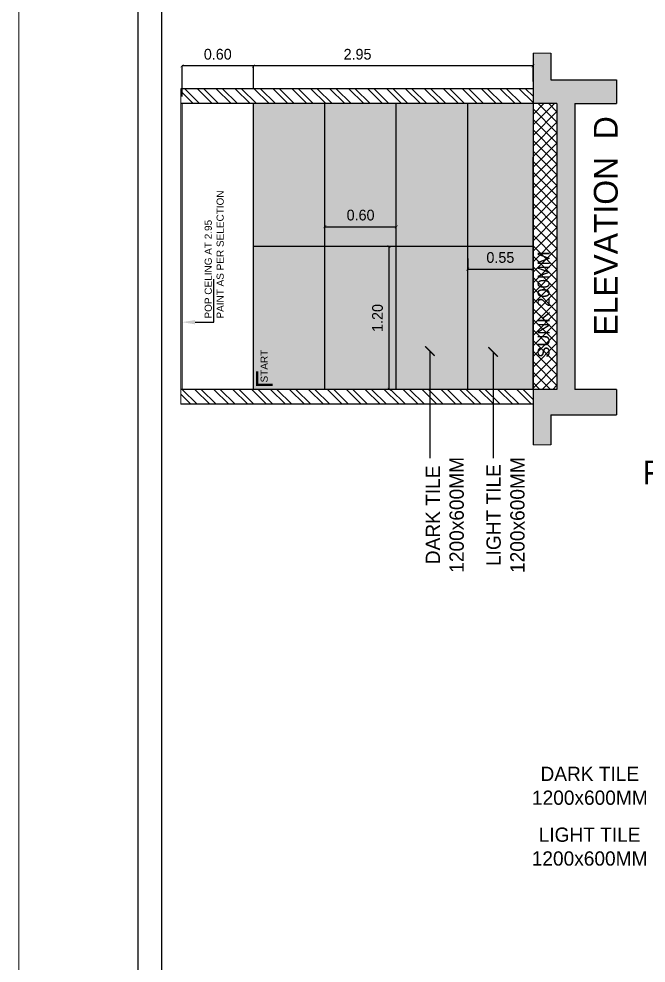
# Model space of a CAD drawing. Header units: metres. Extents: x 494 to 1845, y -666 to 1061.
# Drawn here: x 1778.69 to 1783.96, y 197.36 to 205.29 of the extents above; entities that cross this region are included whole.
import ezdxf
from ezdxf import colors
from ezdxf.entities.mleader import LeaderData, LeaderLine
from ezdxf.math import Vec2, Vec3

# ---------------------------------------------------------------- set-up
doc = ezdxf.new("R2010")
doc.units = ezdxf.units.M
doc.header["$MEASUREMENT"] = 0
doc.linetypes.add('1', pattern=[0])
doc.layers.get('Defpoints').update_dxf_attribs({"color": 12})
for name, color, linetype, lineweight in [('01 WALL', 7, 'Continuous', 25), ('ARCHITECTURAL COMMENTS', 2, 'Continuous', 30), ('DIMENSION', 8, 'Continuous', 5), ('SUNK', 7, 'Continuous', 13), ('VDA - FALSE CEILING', 7, 'Continuous', 5), ('VDA-Col-slab', 1, 'Continuous', 30), ('VDA-WALL', 250, 'Continuous', 25), ('VDA_DARK TILES', 8, 'Continuous', 9), ('VDA_LIGHT TILES', 254, 'Continuous', 5)]:
    doc.layers.add(name, color=color, linetype=linetype, lineweight=lineweight)
for name, color, linetype in [('SHEET', 7, 'Continuous'), ('VDA-DIM', 252, '1'), ('VDA-TEXT', 250, '1'), ('VDA-WALL HATCH', 252, 'Continuous'), ('VDA_TILES', 152, '1')]:
    doc.layers.add(name, color=color, linetype=linetype)
doc.styles.add('0.2', font='arial.ttf', dxfattribs={"height": 0.2})
doc.styles.add('arial', font='arial.ttf', dxfattribs={"height": 0.3})
doc.styles.add('RS', font='GOTHIC.TTF')
doc.styles.get("Standard").update_dxf_attribs({"font": 'arial.ttf'})
doc.dimstyles.new('SMALL', dxfattribs={"dimtxt": 0.16, "dimasz": 0.05, "dimexe": 0, "dimexo": 0, "dimgap": 0.05, "dimtad": 0, "dimdec": 1, "dimzin": 0, "dimdsep": 46, "dimtxsty": 'RS', "dimblk": 'ARCHTICK', "dimcen": 2.5, "dimclrd": 256, "dimclre": 256, "dimclrt": 5, "dimadec": 0, "dimazin": 0, "dimtfac": 1, "dimtofl": 0, "dimtmove": 0, "dimatfit": 3, "dimldrblk": 'ARCHTICK', "dimfxl": 0, "dimtolj": 1, "dimtzin": 0, "dimarcsym": 0})
doc.dimstyles.new('SMALL-1', dxfattribs={"dimtxt": 0.16, "dimasz": 0.035, "dimexe": 0, "dimexo": 0.1, "dimgap": 0.05, "dimtad": 1, "dimzin": 0, "dimdsep": 46, "dimtxsty": 'RS', "dimblk": 'DOT', "dimcen": 2.5, "dimclrd": 256, "dimclre": 256, "dimclrt": 5, "dimadec": 0, "dimazin": 0, "dimtfac": 1, "dimtdec": 3, "dimtofl": 0, "dimtmove": 0, "dimatfit": 3, "dimfxl": 0, "dimtolj": 1, "dimtzin": 0, "dimarcsym": 0})
pattern_1 = [(135, (2149.0524, -1062.2673), (-0.079549513, -0.079549513), []), (135, (2149.0524, -1062.21427), (-0.079549513, -0.079549513), [])]

# ---------------------------------------------------------------- blocks, each defined once
blk = doc.blocks.new('_ArchTick')
at = {"color": 0, "linetype": 'ByBlock', "const_width": 0.15}
blk.add_lwpolyline([(-0.5, -0.5), (0.5, 0.5)], dxfattribs=at)
blk = doc.blocks.new('*D927')
at = {"layer": 'Defpoints', "color": 0}
for p in [(1780.0632, 204.8991), (1780.0632, 204.6028), (1780.6638, 204.613)]:
    blk.add_point(p, dxfattribs=at)
at = {"layer": 'VDA-DIM', "lineweight": -2}
for p, q in [((1780.0632, 204.7028), (1780.0632, 204.8991)), ((1780.6638, 204.8991), (1780.0632, 204.8991)), ((1780.6638, 204.713), (1780.6638, 204.8991))]:
    blk.add_line(p, q, dxfattribs=at)
at = {"layer": 'VDA-DIM', "lineweight": -2, "xscale": 0.025, "yscale": 0.025, "zscale": 0.025, "rotation": 180}
blk.add_blockref('_ArchTick', (1780.0632, 204.8991), dxfattribs=at)
at = {"layer": 'VDA-DIM', "lineweight": -2, "xscale": 0.025, "yscale": 0.025, "zscale": 0.025}
blk.add_blockref('_ArchTick', (1780.6638, 204.8991), dxfattribs=at)
at = {"layer": 'VDA-DIM', "color": 5, "insert": (1780.3635, 204.9964), "char_height": 0.09, "attachment_point": 5, "style": 'RS'}
blk.add_mtext('\\A1;0.60', dxfattribs=at)
blk = doc.blocks.new('*D928')
at = {"layer": 'Defpoints', "color": 0}
for p in [(1780.0632, 204.8991), (1783.0132, 204.668), (1780.0632, 204.543)]:
    blk.add_point(p, dxfattribs=at)
at = {"layer": 'VDA-DIM', "lineweight": -2}
for p, q in [((1780.0632, 204.643), (1780.0632, 204.8991)), ((1783.0132, 204.8991), (1780.0632, 204.8991)), ((1783.0132, 204.768), (1783.0132, 204.8991))]:
    blk.add_line(p, q, dxfattribs=at)
at = {"layer": 'VDA-DIM', "lineweight": -2, "xscale": 0.025, "yscale": 0.025, "zscale": 0.025, "rotation": 180}
blk.add_blockref('_ArchTick', (1780.0632, 204.8991), dxfattribs=at)
at = {"layer": 'VDA-DIM', "lineweight": -2, "xscale": 0.025, "yscale": 0.025, "zscale": 0.025}
blk.add_blockref('_ArchTick', (1783.0132, 204.8991), dxfattribs=at)
at = {"layer": 'VDA-DIM', "color": 5, "insert": (1781.5382, 204.9964), "char_height": 0.09, "attachment_point": 5, "style": 'RS'}
blk.add_mtext('\\A1;2.95', dxfattribs=at)
blk = doc.blocks.new('*D929')
at = {"layer": 'Defpoints', "color": 0}
for p in [(1782.4638, 203.3821), (1783.0132, 203.3821), (1783.0132, 203.1924)]:
    blk.add_point(p, dxfattribs=at)
at = {"layer": 'VDA-DIM', "lineweight": -2}
for p, q in [((1782.4638, 203.2821), (1782.4638, 203.1924)), ((1783.0132, 203.2821), (1783.0132, 203.1924)), ((1782.4638, 203.1924), (1783.0132, 203.1924))]:
    blk.add_line(p, q, dxfattribs=at)
at = {"layer": 'VDA-DIM', "lineweight": -2, "xscale": 0.025, "yscale": 0.025, "zscale": 0.025, "rotation": 180}
blk.add_blockref('_ArchTick', (1782.4638, 203.1924), dxfattribs=at)
at = {"layer": 'VDA-DIM', "lineweight": -2, "xscale": 0.025, "yscale": 0.025, "zscale": 0.025}
blk.add_blockref('_ArchTick', (1783.0132, 203.1924), dxfattribs=at)
at = {"layer": 'VDA-DIM', "color": 5, "insert": (1782.7385, 203.2896), "char_height": 0.09, "attachment_point": 5, "style": 'RS'}
blk.add_mtext('\\A1;0.55', dxfattribs=at)
blk = doc.blocks.new('*D930')
at = {"layer": 'Defpoints', "color": 0}
for p in [(1781.8036, 203.3821), (1781.8638, 203.3821), (1781.8638, 202.1821)]:
    blk.add_point(p, dxfattribs=at)
at = {"layer": 'VDA-DIM', "lineweight": -2}
for p, q in [((1781.8036, 203.3821), (1781.8036, 203.3821)), ((1781.8036, 202.1821), (1781.8036, 203.3821)), ((1781.8036, 202.1821), (1781.8036, 202.1821))]:
    blk.add_line(p, q, dxfattribs=at)
at = {"layer": 'VDA-DIM', "lineweight": -2, "xscale": 0.025, "yscale": 0.025, "zscale": 0.025}
for p, rotation in [((1781.8036, 203.3821), 90), ((1781.8036, 202.1821), 270)]:
    blk.add_blockref('_ArchTick', p, dxfattribs=dict(at, rotation=rotation))
at = {"layer": 'VDA-DIM', "color": 5, "insert": (1781.7063, 202.7821), "char_height": 0.09, "attachment_point": 5, "rotation": 90, "style": 'RS'}
blk.add_mtext('\\A1;1.20', dxfattribs=at)
blk = doc.blocks.new('*D931')
at = {"layer": 'Defpoints', "color": 0}
for p in [(1781.8638, 203.5484), (1781.2638, 203.3821), (1781.8638, 203.3821)]:
    blk.add_point(p, dxfattribs=at)
at = {"layer": 'VDA-DIM', "lineweight": -2}
for p, q in [((1781.2638, 203.4821), (1781.2638, 203.5484)), ((1781.2638, 203.5484), (1781.8638, 203.5484)), ((1781.8638, 203.4821), (1781.8638, 203.5484))]:
    blk.add_line(p, q, dxfattribs=at)
at = {"layer": 'VDA-DIM', "lineweight": -2, "xscale": 0.025, "yscale": 0.025, "zscale": 0.025, "rotation": 180}
blk.add_blockref('_ArchTick', (1781.2638, 203.5484), dxfattribs=at)
at = {"layer": 'VDA-DIM', "lineweight": -2, "xscale": 0.025, "yscale": 0.025, "zscale": 0.025}
blk.add_blockref('_ArchTick', (1781.8638, 203.5484), dxfattribs=at)
at = {"layer": 'VDA-DIM', "color": 5, "insert": (1781.5638, 203.6457), "char_height": 0.09, "attachment_point": 5, "style": 'RS'}
blk.add_mtext('\\A1;0.60', dxfattribs=at)

msp = doc.modelspace()

# ---------------------------------------------------------------- hatches: boundary and pattern name
at = {"layer": 'SUNK'}
h = msp.add_hatch(dxfattribs=at)
h.set_pattern_fill('ANSI37', color=43, scale=0.5, angle=180)
h.set_pattern_definition([(225, (2149.052396, -1062.2673), (0.0441941738, -0.0441941738), []), (315, (2149.052396, -1062.2673), (0.0441941738, 0.0441941738), [])])
h.paths.add_polyline_path([(1783.2132, 202.1821), (1783.0132, 202.1821), (1783.0132, 204.5821), (1783.2132, 204.5821)])
at = {"layer": 'VDA-WALL HATCH'}
h = msp.add_hatch(color=8, dxfattribs=at)
h.dxf.hatch_style = 1
h.paths.add_polyline_path([(1783.0132, 204.5821), (1783.2132, 204.5821), (1783.2132, 202.1821), (1783.0132, 202.1821), (1783.0132, 201.7167), (1783.1632, 201.7167), (1783.1632, 201.9696), (1783.7132, 201.9696), (1783.7132, 202.1821), (1783.3632, 202.1821), (1783.3632, 204.5821), (1783.7132, 204.5821), (1783.7132, 204.7821), (1783.1632, 204.7821), (1783.1632, 205.0059), (1783.0132, 205.0059), (1783.0132, 204.5821)])
h = msp.add_hatch(dxfattribs=at)
h.set_pattern_fill('ANSI32', color=256, scale=0.3, angle=90)
h.set_pattern_definition(pattern_1)
h.paths.add_polyline_path([(1780.0532, 204.7071), (1780.0532, 204.5821), (1783.0132, 204.5821), (1783.0132, 204.7071)])
h = msp.add_hatch(dxfattribs=at)
h.set_pattern_fill('ANSI32', color=256, scale=0.3, angle=90)
h.set_pattern_definition(pattern_1)
h.paths.add_polyline_path([(1780.0532, 202.1821), (1780.0532, 202.0571), (1783.0132, 202.0571), (1783.0132, 202.1821)])
at = {"layer": 'VDA_DARK TILES', "lineweight": 25, "true_color": 0x939598}
h = msp.add_hatch(color=252, dxfattribs=at)
h.dxf.hatch_style = 1
h.paths.add_polyline_path([(1781.2638, 203.3821), (1781.2638, 204.5821), (1780.6638, 204.5821), (1780.6638, 203.3821)])
h.paths.add_polyline_path([(1781.2638, 203.3821), (1780.6638, 203.3821), (1780.6638, 202.1821), (1781.2638, 202.1821)])
h = msp.add_hatch(color=252, dxfattribs=at)
h.dxf.hatch_style = 1
h.paths.add_polyline_path([(1782.4638, 203.3821), (1782.4638, 204.5821), (1781.8638, 204.5821), (1781.8638, 203.3821)])
h.paths.add_polyline_path([(1782.4638, 203.3821), (1781.8638, 203.3821), (1781.8638, 202.1821), (1782.4638, 202.1821)])
at = {"layer": 'VDA_LIGHT TILES', "true_color": 0xe3e3e3}
h = msp.add_hatch(color=254, dxfattribs=at)
h.dxf.hatch_style = 1
h.paths.add_polyline_path([(1781.8638, 203.3821), (1781.8638, 204.5821), (1781.2638, 204.5821), (1781.2638, 203.3821)])
h.paths.add_polyline_path([(1781.8638, 203.3821), (1781.2638, 203.3821), (1781.2638, 202.1821), (1781.8638, 202.1821)])
h = msp.add_hatch(color=254, dxfattribs=at)
h.dxf.hatch_style = 1
h.paths.add_polyline_path([(1783.0132, 203.3821), (1783.0132, 204.5821), (1782.4638, 204.5821), (1782.4638, 203.3821)])
h.paths.add_polyline_path([(1783.0132, 202.1821), (1782.4638, 202.1821), (1782.4638, 203.3821), (1783.0132, 203.3821)])

# ---------------------------------------------------------------- linework, layer by layer
for p, q in [((1783.0132, 204.9266), (1783.0132, 201.7313)), ((1783.0132, 202.1821), (1783.0132, 204.1321))]:
    msp.add_line(p, q)
at = {"layer": '01 WALL', "color": 23, "const_width": 0.02}
msp.add_lwpolyline([(1780.6954, 202.3349), (1780.6954, 202.2206), (1780.8242, 202.2206)], dxfattribs=at)
at = {"layer": 'ARCHITECTURAL COMMENTS', "color": 18, "lineweight": 20}
for p, q in [((1783.0132, 205.0059), (1783.1632, 205.0059)), ((1783.0132, 201.7167), (1783.1632, 201.7167))]:
    msp.add_line(p, q, dxfattribs=at)
at = {"layer": 'DIMENSION', "color": 6}
msp.add_line((1778.6918, 309.3611), (1778.6918, 165.2476), dxfattribs=at)
at = {"layer": 'SHEET'}
for points in [[(1790.9507, 211.6492), (1779.6918, 211.6492), (1779.6918, 195.7259), (1790.9507, 195.7259)], [(1790.7507, 211.4492), (1779.8918, 211.4492), (1779.8918, 195.9259), (1790.7507, 195.9259)]]:
    msp.add_lwpolyline(points, close=True, dxfattribs=at)
at = {"layer": 'VDA - FALSE CEILING', "color": 18, "lineweight": 20}
for p, q in [((1780.0532, 204.7071), (1780.0532, 202.0571)), ((1780.0632, 204.5821), (1780.0632, 202.1821))]:
    msp.add_line(p, q, dxfattribs=at)
at = {"layer": 'VDA-Col-slab'}
for p, q in [((1783.0132, 205.0059), (1783.0132, 204.5821)), ((1783.1632, 205.0059), (1783.1632, 204.7821)), ((1783.1632, 204.7821), (1783.7132, 204.7821)), ((1783.7132, 204.7821), (1783.7132, 204.5821)), ((1783.2132, 204.5821), (1783.0132, 204.5821)), ((1783.2132, 204.5821), (1783.2132, 202.1821)), ((1783.3632, 204.5821), (1783.3632, 202.1821)), ((1783.3632, 204.5821), (1783.7132, 204.5821)), ((1783.0132, 202.1821), (1783.0132, 201.7167)), ((1783.2132, 202.1821), (1783.0132, 202.1821)), ((1783.7132, 202.1821), (1783.3632, 202.1821)), ((1783.7132, 202.1821), (1783.7132, 201.9696)), ((1783.1632, 201.9696), (1783.1632, 201.7167)), ((1783.1632, 201.9696), (1783.7132, 201.9696))]:
    msp.add_line(p, q, dxfattribs=at)
at = {"layer": 'VDA-Col-slab', "color": 18, "lineweight": -3, "true_color": 0x000000}
msp.add_line((1783.0132, 204.5821), (1783.0132, 202.1821), dxfattribs=at)
at = {"layer": 'VDA-WALL'}
for p, q in [((1783.0132, 204.7071), (1780.0532, 204.7071)), ((1783.0132, 204.5821), (1780.0532, 204.5821)), ((1783.0132, 202.1821), (1780.0532, 202.1821)), ((1783.0132, 202.0571), (1780.0532, 202.0571))]:
    msp.add_line(p, q, dxfattribs=at)
at = {"layer": 'VDA_TILES'}
for p, q in [((1780.6638, 202.1821), (1780.6638, 204.5821)), ((1781.2638, 202.1821), (1781.2638, 204.5821)), ((1781.8638, 202.1821), (1781.8638, 204.5821)), ((1782.4638, 202.1821), (1782.4638, 204.5821)), ((1783.0132, 203.3821), (1780.6638, 203.3821))]:
    msp.add_line(p, q, dxfattribs=at)

# ---------------------------------------------------------------- texts
at = {"layer": 'VDA-TEXT', "rotation": 90}
for s, insert, char_height, width, attachment_point, style in [('{\\fCentury Gothic|b0|i0|c0|p34;ELEVATION  D}', (1783.5244, 203.555), 0.2, 2.207254, 2, '0.2'), ('POP CELING AT 2.95\\PPAINT AS PER SELECTION', (1780.2533, 202.7772), 0.06, 1.314504061156185e-11, 1, 'arial'), ('\\pi0.43168;SUNK 200MM', (1783.0516, 203.3408), 0.1, 1.314504061156185e-11, 3, 'arial'), ('{\\fCentury Gothic|b0|i0|c0|p34;DARK TILE \\P1200x600MM}', (1782.1109, 201.1289), 0.12, 1.394661, 2, '0.2'), ('{\\fCentury Gothic|b0|i0|c0|p34;LIGHT TILE \\P1200x600MM', (1782.6216, 201.127), 0.12, 1.394661, 2, '0.2')]:
    msp.add_mtext(s, dxfattribs=dict(at, insert=insert, char_height=char_height, width=width, attachment_point=attachment_point, style=style))
at = {"layer": 'VDA-TEXT', "color": 7, "insert": (1780.784, 201.9034), "char_height": 0.06, "width": 0.951781, "attachment_point": 7, "rotation": 90, "style": 'arial'}
msp.add_mtext('\\pi0.33747;START ', dxfattribs=at)
at = {"layer": 'VDA-TEXT', "attachment_point": 2, "style": '0.2'}
for s, insert, char_height, width in [('\\pt2;{\\fCentury Gothic|b0|i0|c0|p34;FLOORING LAYOUT}', (1785.2042, 201.5852), 0.2, 2.966366), ('{\\fCentury Gothic|b0|i0|c0|p34;DARK TILE \\P1200x600MM}', (1783.4904, 199.014), 0.12, 1.394661), ('{\\fCentury Gothic|b0|i0|c0|p34;LIGHT TILE \\P1200x600MM', (1783.4885, 198.5033), 0.12, 1.394661)]:
    msp.add_mtext(s, dxfattribs=dict(at, insert=insert, char_height=char_height, width=width))

# ---------------------------------------------------------------- dimensions: what is measured, and where the dimension line sits
at = {"layer": 'VDA-DIM'}
for base, p1, p2, angle, picture, middle in [((1780.0632, 204.8991), (1780.6638, 204.613), (1780.0632, 204.6028), 180, '*D927', (1780.3635, 204.9964)), ((1780.0632, 204.8991), (1783.0132, 204.668), (1780.0632, 204.543), 180, '*D928', (1781.5382, 204.9964)), ((1781.8638, 203.5484), (1781.2638, 203.3821), (1781.8638, 203.3821), 180, '*D931', (1781.5638, 203.6457)), ((1781.8036, 203.3821), (1781.8638, 202.1821), (1781.8638, 203.3821), 90, '*D930', (1781.7063, 202.7821)), ((1783.0132, 203.1924), (1782.4638, 203.3821), (1783.0132, 203.3821), 180, '*D929', (1782.7385, 203.2896))]:
    dim = msp.add_linear_dim(base=base, p1=p1, p2=p2, angle=angle, dimstyle='SMALL-1', override={"dimtxt": 0.09, "dimasz": 0.025, "dimblk": 'ArchTick'}, dxfattribs=at)
    dim.commit()
    dim.dimension.update_dxf_attribs({"geometry": picture, "text_midpoint": middle})

# ---------------------------------------------------------------- leaders
at = {"layer": 'VDA-TEXT', "color": 1}
for points in [[(1782.1465, 202.5052, -0.0041), (1782.1465, 202.0974, -0.0041), (1782.1465, 201.6044, -0.0041)], [(1782.6775, 202.4971, -0.0013), (1782.6775, 201.6044, -0.0013)]]:
    msp.add_leader(points, dimstyle='SMALL', override={"dimasz": 0.08, "dimfxl": 0.3, "dimarcsym": 1}, dxfattribs=at)
at = {"layer": 'VDA-TEXT', "color": 252}
ml = msp.add_multileader_mtext('Standard', dxfattribs=at)
ml.set_content('', color=252)
ml.set_leader_properties()
ml.build(insert=Vec2(0, 0))
ml.multileader.update_dxf_attribs({"dogleg_length": 0.36, "arrow_head_size": 0.11})
ctx = ml.context
ctx.base_point, ctx.char_height, ctx.arrow_head_size, ctx.landing_gap_size, ctx.plane_origin, ctx.plane_x_axis, ctx.plane_y_axis = Vec3(1780.3316, 203.1069), 0.18, 0.11, 0.09, Vec3(1780.0632, 202.7469), Vec3(0, 1), Vec3(-1, 0)
notes = []
notes.append((ctx, [(0, (1, 1, 0), (1780.3316, 202.7469), (0, 1), 0.36, [(0, [(1780.0632, 202.7469)], 0, [])])]))
ctx.mtext.insert, ctx.mtext.text_direction, ctx.mtext.rotation, ctx.mtext.flow_direction = Vec3(1780.2416, 203.1969), Vec3(0, 1), 1.570796, 5
for ctx, leaders in notes:
    for number, flags, end, landing, length, lines in leaders:
        leader = LeaderData()
        leader.index, (leader.has_last_leader_line, leader.has_dogleg_vector, leader.attachment_direction) = number, flags
        leader.last_leader_point, leader.dogleg_vector, leader.dogleg_length = Vec3(end), Vec3(landing), length
        for number, points, colour, breaks in lines:
            line = LeaderLine()
            line.index, line.vertices, line.color, line.breaks = number, Vec3.list(points), colors.encode_raw_color(colour), breaks
            leader.lines.append(line)
        ctx.leaders.append(leader)

doc.saveas('drawing.dxf')
